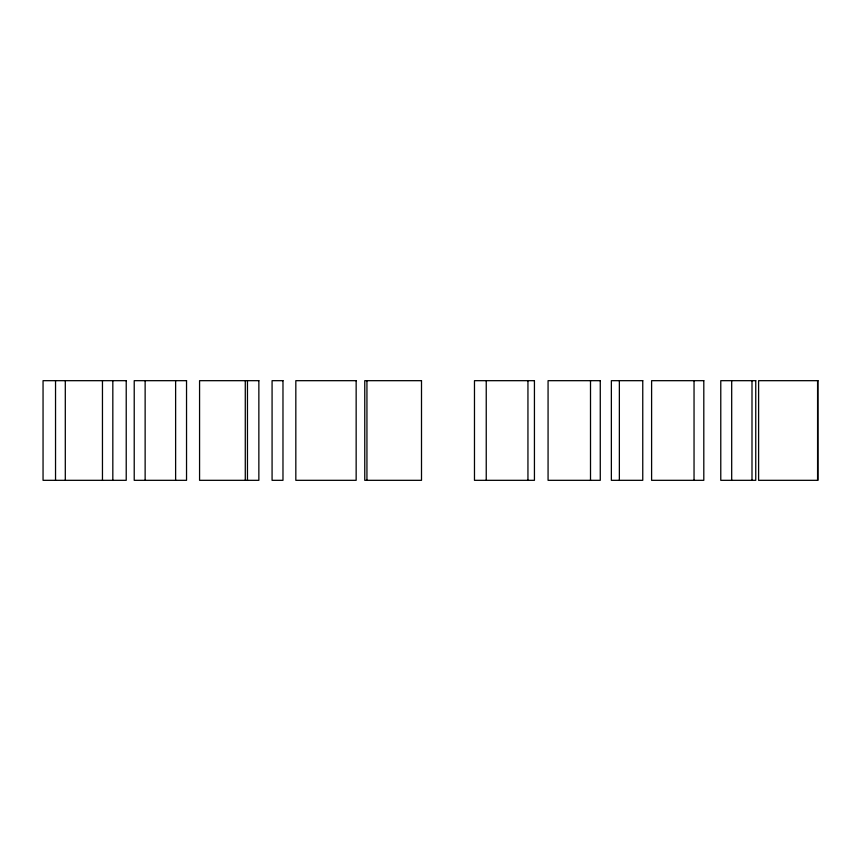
<?xml version="1.0" encoding="UTF-8"?>
<svg xmlns="http://www.w3.org/2000/svg" width="861" height="861" viewBox="0 0 861 861"><rect width="100%" height="100%" fill="white"/><g stroke="black" fill="none" stroke-linecap="round" stroke-linejoin="round"><path stroke-width="1.29" d="M817.584 380.68L817.584 480.32M751.997 380.68L751.997 480.32M731.689 380.68L731.689 480.32M694.041 380.68L694.041 480.32M619.36 380.68L619.36 480.32M590.506 380.68L590.506 480.32M527.944 380.68L527.944 480.32M486.239 380.68L486.239 480.32M366.937 380.68L366.937 480.32M247.462 380.68L247.462 480.32M245.277 380.68L245.277 480.32M175.622 380.68L175.622 480.32M145.132 380.68L145.132 480.32M112.823 380.68L112.823 480.32M102.459 380.68L102.459 480.32M65.296 380.68L65.296 480.32M55.535 380.68L55.535 480.32M126.223 380.68L43.05 380.68L43.05 480.32L126.223 480.32L126.223 380.68M186.536 380.68L134.219 380.68L134.219 480.32L186.536 480.32L186.536 380.68M258.86 380.68L199.569 380.68L199.569 480.32L258.86 480.32L258.86 380.68M282.978 380.68L272.076 380.68L272.076 480.32L282.978 480.32L282.978 380.68M356.153 380.68L295.829 380.68L295.829 480.32L356.153 480.32L356.153 380.68M421.503 380.68L364.763 380.68L364.763 480.32L421.503 480.32L421.503 380.68M534.433 380.68L474.476 380.68L474.476 480.32L534.433 480.32L534.433 380.68M600.268 380.68L548.07 380.68L548.07 480.32L600.268 480.32L600.268 380.68M642.758 380.68L611.364 380.68L611.364 480.32L642.758 480.32L642.758 380.68M703.803 380.68L651.605 380.68L651.605 480.32L703.803 480.32L703.803 380.68M755.754 380.68L720.775 380.68L720.775 480.32L755.754 480.32L755.754 380.68M817.95 380.68L758.606 380.68L758.606 480.32L817.95 480.32L817.885 380.68"/></g></svg>
